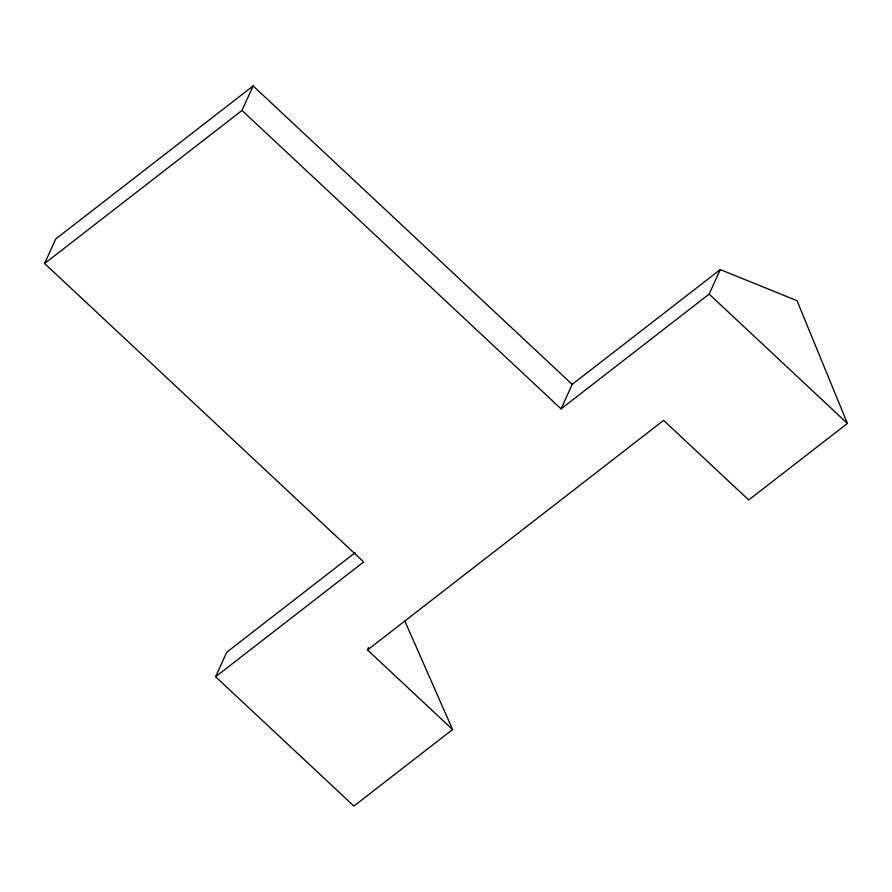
<?xml version="1.0" encoding="UTF-8"?>
<svg xmlns="http://www.w3.org/2000/svg" width="892" height="892" viewBox="0 0 892 892"><rect width="100%" height="100%" fill="white"/><g stroke="black" fill="none" stroke-linecap="round" stroke-linejoin="round"><path stroke-width="1.34" d="M404.812 620.977L452.59 729.544L353.879 806.067L215.619 676.738L363.668 561.949L44.6 263.497L55.717 238.989L253.127 85.933L572.196 384.385L561.079 408.893L242.011 110.441L253.127 85.933M215.619 676.738L226.735 652.23L355.049 552.739M452.59 729.544L367.504 649.956L368.608 647.503M561.079 408.893L709.14 294.104L720.257 269.596L797.035 300.693L847.4 423.444L748.7 499.966L663.615 420.377L367.504 649.956M44.6 263.497L242.011 110.441M572.196 384.385L720.257 269.596M709.14 294.104L847.4 423.444"/></g></svg>
